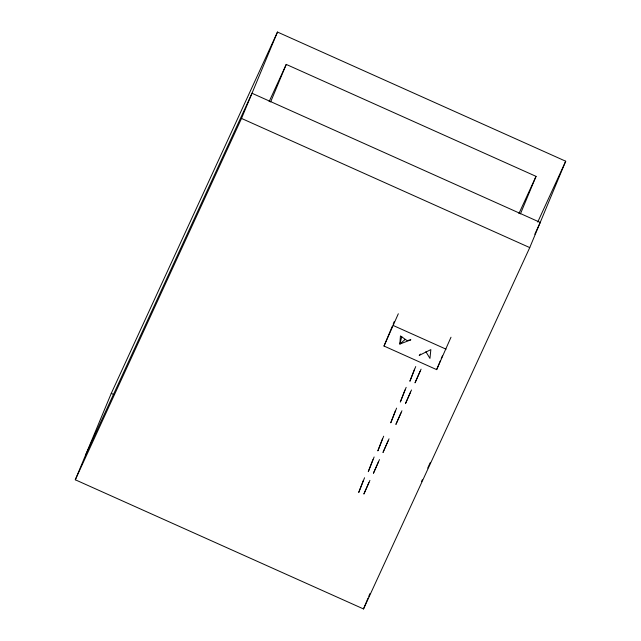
<?xml version="1.0" encoding="UTF-8"?>
<svg xmlns="http://www.w3.org/2000/svg" width="641" height="641" viewBox="0 0 641 641"><rect width="100%" height="100%" fill="white"/><g stroke="black" fill="none" stroke-linecap="round" stroke-linejoin="round"><path stroke-width="0.96" d="M401.771 336.661L399.856 344.065L410.857 339.818L407.091 340.611L400.457 335.94L399.856 344.065L405.112 339.474M363.375 480.397L358.728 492.456L364.561 477.761M372.934 459.613L368.287 471.672L374.128 456.977M382.493 438.829L377.845 450.887L383.687 436.192M395.409 410.761L390.762 422.82L396.595 408.125M404.968 389.976L400.321 402.035L406.162 387.34M414.535 369.192L409.887 381.251L415.721 366.556M451 337.222L436.649 369.633L384.007 346.044L398.317 313.761M75.293 479.78L111.254 393.398L277.481 32.05L565.707 161.22L529.746 247.602L363.519 608.95L75.293 479.78L241.521 118.433L277.481 32.05M270.622 101.951L286.247 64.412L536.044 176.363L520.412 213.902M363.519 608.95L368.006 598.157M368.759 596.362L369.881 593.662M384.007 346.044L392.404 325.997M393.165 324.17L394.311 321.437M436.649 369.633L440.471 360.498M441.24 358.672L442.386 355.931M368.944 482.497L363.864 494.059L369.921 480.381M378.51 461.712L373.423 473.274L379.488 459.597M388.069 440.928L382.981 452.49L389.047 438.813M400.986 412.86L395.898 424.422L401.955 410.745M410.544 392.076L405.457 403.638L411.522 389.96M420.103 371.291L415.015 382.853L421.081 369.176M85.774 454.605L252.009 93.257L540.235 222.427L534.802 234.237M269.124 101.639L286.247 64.412M518.914 213.581L536.044 176.363M537.727 222.05L565.707 161.22M421.522 481.575L422.347 479.772M427.723 468.09L430.207 462.698M420.632 354.056L419.214 355.402L430.856 349.609L429.959 358.423L425.896 351.709M241.521 118.433L529.746 247.602M393.422 325.588L446.056 349.177M111.254 393.398L113.986 394.624"/></g></svg>
